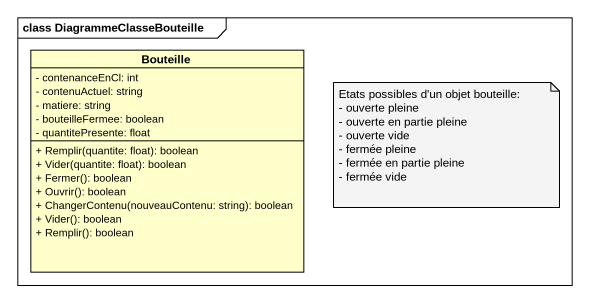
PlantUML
@startuml
mainframe class DiagrammeClasseBouteille
hide circle
hide empty members
skinparam classAttributeIconSize 0
class Bouteille {
  - contenanceEnCl: int
  - contenuActuel: string
  - matiere: string
  - bouteilleFermee: boolean
  - quantitePresente: float
  + Remplir(quantite: float): boolean
  + Vider(quantite: float): boolean
  + Fermer(): boolean
  + Ouvrir(): boolean
  + ChangerContenu(nouveauContenu: string): boolean
  + Vider(): boolean
  + Remplir(): boolean
}
note as N1
  Etats possibles d'un objet bouteille:
  - ouverte pleine
  - ouverte en partie pleine
  - ouverte vide
  - fermée pleine
  - fermée en partie pleine
  - fermée vide
end note
@enduml
